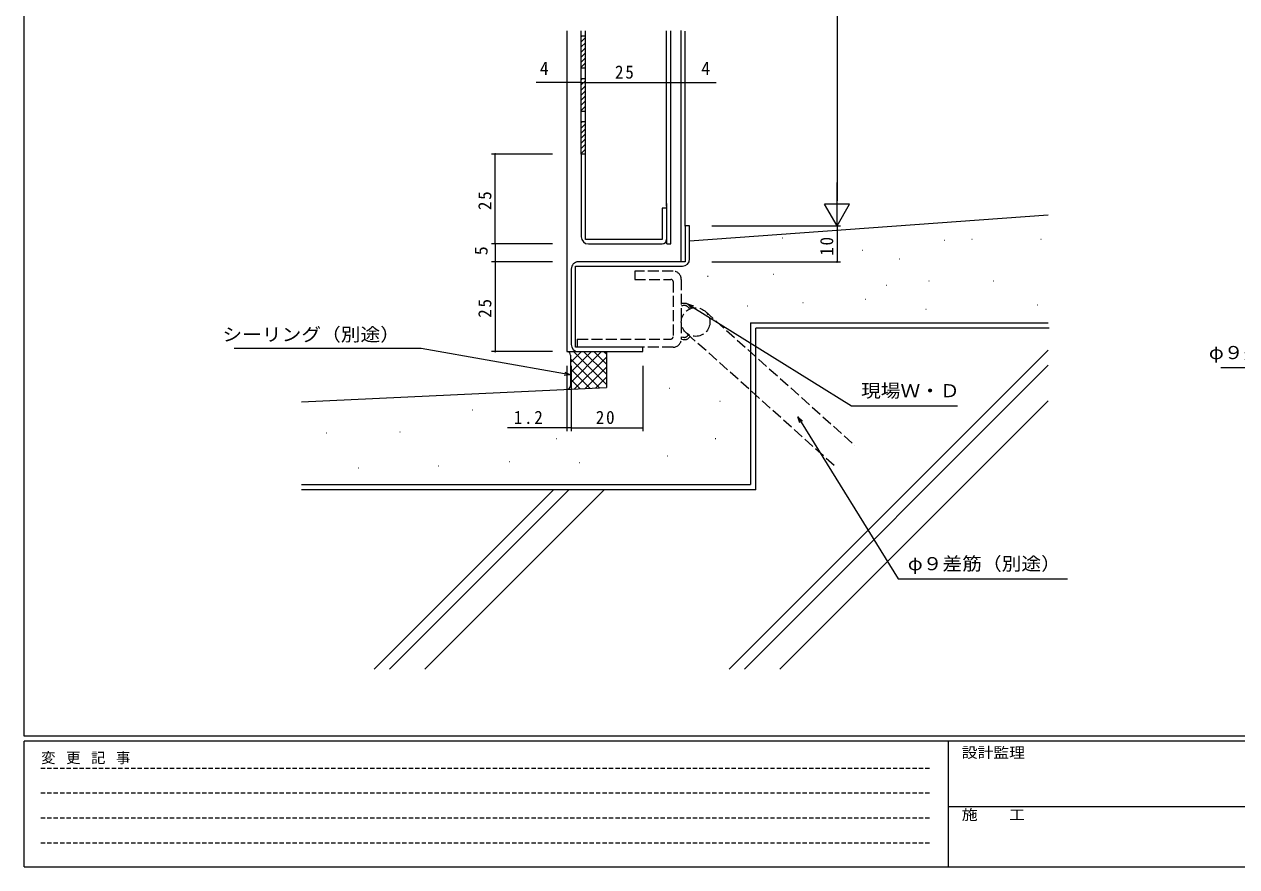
# Model space of a CAD drawing. Units: millimetres on the paper. Extents: x -420 to 373, y -297 to 267.
# Drawn here: x -417.7 to -79.7, y -297 to -62.3 of the extents above; entities that cross this region are included whole.
import ezdxf
from ezdxf.enums import TextEntityAlignment as Align

# ---------------------------------------------------------------- set-up
doc = ezdxf.new("R2010")
doc.units = ezdxf.units.MM
doc.linetypes.add('DASHED1', pattern=[1.8, 1.2, -0.6])
doc.linetypes.add('DASHED3', pattern=[4, 3, -1])
for name, color, linetype, lineweight in [('0-1_USER1', 7, 'Continuous', 9), ('0-3_YKK_11', 7, 'Continuous', 9), ('0-4_YKK_12', 2, 'Continuous', 9), ('0-5_YSS_K', 3, 'Continuous', 9), ('0-6_YKK_13', 4, 'Continuous', 9), ('0-7_YKK_D', 6, 'Continuous', 9)]:
    doc.layers.add(name, color=color, linetype=linetype, lineweight=lineweight)
doc.styles.add('ＭＳ ゴシック', font='')
doc.styles.get('ＭＳ ゴシック').set_extended_font_data('MS Gothic')

msp = doc.modelspace()

# ---------------------------------------------------------------- linework, layer by layer
at = {"layer": '0-1_USER1'}
for p, q in [((-417.7, -260.6), (-417.7, 264.4)), ((352.3, -260.6), (-417.7, -260.6)), ((-417.7, -297), (-417.7, -262)), ((314.5, -262), (-417.7, -262)), ((-160.1, -262), (-160.1, -297)), ((-160.1, -280.199), (-31.3, -280.199)), ((-417.7, -297), (314.5, -297))]:
    msp.add_line(p, q, dxfattribs=at)
at = {"layer": '0-1_USER1', "linetype": 'DASHED1'}
for p, q in [((-413.101, -269.512), (-164.909, -269.512)), ((-413.101, -276.441), (-164.909, -276.441)), ((-413.101, -283.37), (-164.909, -283.37)), ((-413.101, -290.298), (-164.909, -290.298))]:
    msp.add_line(p, q, dxfattribs=at)
at = {"layer": '0-3_YKK_11'}
for p, q in [((-262.419, -98.458), (-262.419, -64.1)), ((-261.219, -98.458), (-261.219, -64.1)), ((-238.619, -112.958), (-238.619, -64.065)), ((-237.419, -112.958), (-237.419, -64.1)), ((-262.419, -65.458), (-261.219, -65.458)), ((-261.219, -74.458), (-262.419, -74.458)), ((-261.219, -77.458), (-262.419, -77.458)), ((-262.419, -86.458), (-261.219, -86.458)), ((-261.219, -89.458), (-262.419, -89.458)), ((-261.219, -98.458), (-262.419, -98.458)), ((-262.419, -98.458), (-262.419, -121.458)), ((-261.219, -122.258), (-261.219, -98.458)), ((-238.619, -113.458), (-239.819, -113.458)), ((-239.819, -113.458), (-239.819, -122.258)), ((-238.619, -112.188), (-238.619, -113.458)), ((-238.619, -113.458), (-238.619, -123.458)), ((-237.419, -113.458), (-237.419, -112.188)), ((-237.419, -123.458), (-237.419, -113.458)), ((-232.219, -118.458), (-233.419, -118.458)), ((-233.419, -118.458), (-233.419, -128.458)), ((-232.219, -127.658), (-232.219, -118.458)), ((-239.819, -122.258), (-261.219, -122.258)), ((-260.419, -123.458), (-239.819, -123.458)), ((-238.579, -123.458), (-237.419, -123.458)), ((-265.219, -130.458), (-265.219, -151.458)), ((-264.019, -129.658), (-234.219, -129.658)), ((-264.019, -152.258), (-264.019, -129.658)), ((-233.419, -128.458), (-263.219, -128.458)), ((-245.217, -152.258), (-264.019, -152.258)), ((-263.219, -153.458), (-245.219, -153.458)), ((-245.219, -153.458), (-245.219, -152.258))]:
    msp.add_line(p, q, dxfattribs=at)
for centre, radius, start, end in [((-260.419, -121.458), 2, 180.00002, 270), ((-239.819, -122.258), 1.2, 270, 0), ((-234.219, -127.658), 2, 270, 0), ((-263.219, -130.458), 2, 89.99997, 180.00002), ((-263.219, -151.458), 2, 180.00002, 270)]:
    msp.add_arc(centre, radius, start, end, dxfattribs=at)
at = {"layer": '0-4_YKK_12'}
for p, q in [((-266.419, -64.1), (-266.419, -153.458)), ((-234.619, -64.03), (-234.619, -128.458)), ((-233.419, -118.516), (-233.419, -64.135)), ((-266.419, -153.458), (-263.219, -153.458))]:
    msp.add_line(p, q, dxfattribs=at)
at = {"layer": '0-5_YSS_K'}
for p, q in [((-132.219, -115.458), (-232.219, -122.658)), ((-206.408, -121.799), (-206.308, -121.799)), ((-161.203, -122.409), (-161.103, -122.409)), ((-153.567, -122.104), (-153.467, -122.104)), ((-134.324, -122.104), (-134.224, -122.104)), ((-184.111, -125.157), (-184.011, -125.157)), ((-173.726, -127.598), (-173.626, -127.598)), ((-227.178, -132.482), (-227.078, -132.482)), ((-208.851, -131.871), (-208.751, -131.871)), ((-177.391, -134.924), (-177.291, -134.924)), ((-177.391, -134.924), (-177.291, -134.924)), ((-165.479, -133.703), (-165.379, -133.703)), ((-147.458, -133.703), (-147.358, -133.703)), ((-234.424, -140.012), (-234.101, -139.979)), ((-234.424, -140.638), (-234.089, -140.584)), ((-234.101, -139.979), (-233.94, -139.967)), ((-234.089, -140.584), (-233.925, -140.564)), ((-233.94, -139.967), (-233.781, -139.96)), ((-233.925, -140.564), (-233.764, -140.552)), ((-233.781, -139.96), (-233.625, -139.959)), ((-233.764, -140.552), (-233.607, -140.551)), ((-233.625, -139.959), (-233.471, -139.966)), ((-233.607, -140.551), (-233.53, -140.555)), ((-233.53, -140.555), (-233.455, -140.563)), ((-233.471, -139.966), (-233.32, -139.984)), ((-233.455, -140.563), (-233.382, -140.575)), ((-233.382, -140.575), (-233.311, -140.591)), ((-233.32, -139.984), (-233.174, -140.012)), ((-233.311, -140.591), (-233.241, -140.612)), ((-233.241, -140.612), (-233.174, -140.638)), ((-233.174, -140.012), (-233.055, -140.046)), ((-233.174, -140.638), (-233.112, -140.667)), ((-233.112, -140.667), (-233.052, -140.7)), ((-233.055, -140.046), (-232.939, -140.089)), ((-233.052, -140.7), (-232.994, -140.738)), ((-232.994, -140.738), (-232.938, -140.78)), ((-232.939, -140.089), (-232.825, -140.139)), ((-232.938, -140.78), (-232.883, -140.825)), ((-232.883, -140.825), (-232.829, -140.873)), ((-232.829, -140.873), (-232.725, -140.979)), ((-232.825, -140.139), (-232.714, -140.197)), ((-232.725, -140.979), (-232.626, -141.094)), ((-232.714, -140.197), (-232.605, -140.262)), ((-232.626, -141.094), (-232.529, -141.216)), ((-232.605, -140.262), (-232.499, -140.333)), ((-232.529, -141.216), (-232.34, -141.471)), ((-232.499, -140.333), (-232.394, -140.409)), ((-232.394, -140.409), (-232.291, -140.491)), ((-232.291, -140.491), (-232.19, -140.578)), ((-232.19, -140.578), (-232.09, -140.668)), ((-232.09, -140.668), (-231.893, -140.859)), ((-231.893, -140.859), (-231.699, -141.059)), ((-231.699, -141.059), (-231.506, -141.263)), ((-216.182, -140.723), (-216.082, -140.723)), ((-200.604, -139.807), (-200.504, -139.807)), ((-183.194, -138.892), (-183.094, -138.892)), ((-166.395, -141.639), (-166.295, -141.639)), ((-135.24, -140.418), (-135.14, -140.418)), ((-215.219, -145.458), (-215.219, -190.458)), ((-215.219, -145.458), (-132.219, -145.458)), ((-131.967, -146.958), (-213.719, -146.958)), ((-213.719, -191.958), (-213.719, -146.958)), ((-234.424, -149.391), (-234.086, -149.452)), ((-234.424, -150.017), (-234.04, -150.077)), ((-234.086, -149.452), (-233.921, -149.475)), ((-234.04, -150.077), (-233.85, -150.099)), ((-233.921, -149.475), (-233.759, -149.489)), ((-233.85, -150.099), (-233.663, -150.112)), ((-233.759, -149.489), (-233.68, -149.491)), ((-233.68, -149.491), (-233.602, -149.49)), ((-233.663, -150.112), (-233.571, -150.115)), ((-233.602, -149.49), (-233.526, -149.485)), ((-233.571, -150.115), (-233.48, -150.114)), ((-233.526, -149.485), (-233.451, -149.476)), ((-233.48, -150.114), (-233.39, -150.109)), ((-233.451, -149.476), (-233.379, -149.463)), ((-233.39, -150.109), (-233.302, -150.101)), ((-233.379, -149.463), (-233.308, -149.445)), ((-233.308, -149.445), (-233.24, -149.421)), ((-233.302, -150.101), (-233.215, -150.087)), ((-233.24, -149.421), (-233.174, -149.391)), ((-233.215, -150.087), (-233.13, -150.069)), ((-233.174, -149.391), (-233.128, -149.367)), ((-233.13, -150.069), (-233.047, -150.046)), ((-233.128, -149.367), (-233.084, -149.34)), ((-233.084, -149.34), (-233, -149.278)), ((-233.047, -150.046), (-232.965, -150.017)), ((-233, -149.278), (-232.919, -149.206)), ((-232.965, -150.017), (-232.852, -149.965)), ((-232.919, -149.206), (-232.841, -149.127)), ((-232.852, -149.965), (-232.743, -149.903)), ((-232.841, -149.127), (-232.766, -149.042)), ((-232.766, -149.042), (-232.692, -148.953)), ((-232.743, -149.903), (-232.636, -149.832)), ((-232.692, -148.953), (-232.548, -148.766)), ((-232.636, -149.832), (-232.532, -149.753)), ((-232.532, -149.753), (-232.43, -149.668)), ((-232.43, -149.668), (-232.33, -149.578)), ((-232.33, -149.578), (-232.132, -149.391)), ((-265.419, -153.659), (-265.218, -153.458)), ((-265.419, -156.488), (-262.39, -153.458)), ((-265.419, -159.316), (-259.561, -153.458)), ((-265.419, -162.144), (-256.733, -153.458)), ((-265.419, -154.458), (-265.419, -162.975)), ((-265.419, -155.443), (-257.315, -163.547)), ((-264.576, -153.458), (-255.419, -162.615)), ((-264.323, -163.877), (-255.419, -154.973)), ((-261.748, -153.458), (-255.419, -159.787)), ((-258.919, -153.458), (-255.419, -156.958)), ((-256.091, -153.458), (-255.419, -154.13)), ((-255.419, -153.458), (-255.419, -163.458)), ((-221.157, -241.958), (-132.219, -153.02)), ((-265.419, -158.272), (-260.017, -163.674)), ((-261.355, -163.737), (-255.419, -157.801)), ((-216.914, -241.958), (-132.219, -157.263)), ((-265.419, -161.1), (-262.718, -163.802)), ((-258.387, -163.598), (-255.419, -160.63)), ((-340.419, -167.458), (-255.419, -163.458)), ((-237.868, -163.615), (-237.768, -163.615)), ((-223.818, -167.278), (-223.718, -167.278)), ((-207.015, -241.958), (-132.219, -167.163)), ((-292.847, -169.72), (-292.747, -169.72)), ((-333.471, -176.129), (-333.371, -176.129)), ((-313.006, -175.824), (-312.906, -175.824)), ((-269.328, -177.655), (-269.228, -177.655)), ((-225.04, -177.655), (-224.94, -177.655)), ((-324.613, -185.896), (-324.513, -185.896)), ((-302.316, -185.286), (-302.216, -185.286)), ((-282.462, -184.065), (-282.362, -184.065)), ((-262.914, -184.37), (-262.814, -184.37)), ((-238.479, -182.539), (-238.379, -182.539)), ((-340.419, -190.458), (-215.219, -190.458)), ((-213.719, -191.958), (-340.419, -191.958)), ((-320.152, -241.958), (-270.152, -191.958)), ((-315.909, -241.958), (-265.909, -191.958)), ((-306.01, -241.958), (-256.01, -191.958))]:
    msp.add_line(p, q, dxfattribs=at)
at = {"layer": '0-5_YSS_K', "linetype": 'DASHED3'}
for p, q in [((-227.864, -142.242), (-186.128, -179.614)), ((-191.877, -185.205), (-233.201, -148.202))]:
    msp.add_line(p, q, dxfattribs=at)
msp.add_circle((-230.532, -145.222), 4, dxfattribs=at)
at = {"layer": '0-5_YSS_K'}
for centre, start, end in [((-266.419, -154.458), 0, 90), ((-266.419, -162.975), 272.69427, 0)]:
    msp.add_arc(centre, 1, start, end, dxfattribs=at)
at = {"layer": '0-6_YKK_13'}
for p, q in [((-262.419, -65.759), (-262.119, -65.458)), ((-262.419, -67.173), (-261.219, -65.973)), ((-262.419, -68.587), (-261.219, -67.387)), ((-262.419, -70.001), (-261.219, -68.801)), ((-262.419, -71.415), (-261.219, -70.215)), ((-262.419, -72.83), (-261.219, -71.63)), ((-262.419, -74.244), (-261.219, -73.044)), ((-262.419, -77.759), (-262.119, -77.458)), ((-262.419, -79.173), (-261.219, -77.973)), ((-262.419, -80.587), (-261.219, -79.387)), ((-262.419, -82.001), (-261.219, -80.801)), ((-262.419, -83.415), (-261.219, -82.215)), ((-262.419, -84.83), (-261.219, -83.63)), ((-262.419, -86.244), (-261.219, -85.044)), ((-262.419, -89.759), (-262.119, -89.458)), ((-262.419, -91.173), (-261.219, -89.973)), ((-262.419, -92.587), (-261.219, -91.387)), ((-262.419, -94.001), (-261.219, -92.801)), ((-262.419, -95.415), (-261.219, -94.215)), ((-262.419, -96.83), (-261.219, -95.63)), ((-262.419, -98.244), (-261.219, -97.044))]:
    msp.add_line(p, q, dxfattribs=at)
at = {"layer": '0-6_YKK_13', "linetype": 'DASHED3'}
for p, q in [((-236.819, -131.058), (-247.519, -131.058)), ((-236.819, -133.958), (-236.819, -149.358)), ((-234.519, -133.358), (-234.519, -149.958)), ((-263.519, -149.958), (-263.519, -152.258)), ((-263.519, -149.958), (-237.419, -149.958)), ((-236.819, -152.258), (-263.519, -152.258))]:
    msp.add_line(p, q, dxfattribs=at)
msp.add_lwpolyline([(-247.519, -131.058), (-247.519, -133.358), (-237.419, -133.358)], dxfattribs=at)
for centre, radius, start, end in [((-236.819, -133.358), 2.3, 0, 90), ((-237.419, -133.958), 0.6, 0, 90), ((-237.419, -149.358), 0.6, 270, 0), ((-236.819, -149.958), 2.3, 270, 0)]:
    msp.add_arc(centre, radius, start, end, dxfattribs=at)
at = {"layer": '0-7_YKK_D'}
for p, q in [((-191.116, 104.542), (-191.116, -111.458)), ((-266.419, -78.458), (-275.019, -78.458)), ((-262.419, -78.458), (-266.419, -78.458)), ((-262.419, -78.458), (-237.419, -78.458)), ((-270.419, -98.458), (-287.419, -98.458)), ((-286.419, -123.458), (-286.419, -98.458)), ((-191.116, -118.458), (-191.116, -106.334)), ((-187.616, -112.396), (-194.616, -112.396)), ((-191.116, -118.458), (-194.616, -112.396)), ((-191.116, -118.458), (-187.616, -112.396)), ((-226.006, -118.458), (-190.116, -118.458)), ((-226.006, -118.458), (-190.116, -118.458)), ((-191.116, -118.458), (-191.116, -128.458)), ((-276.645, -123.458), (-287.419, -123.458)), ((-270.419, -123.458), (-287.419, -123.458)), ((-286.419, -123.458), (-286.419, -128.458)), ((-270.419, -128.458), (-287.419, -128.458)), ((-270.419, -128.458), (-287.419, -128.458)), ((-286.419, -128.458), (-286.419, -153.458)), ((-225.996, -128.458), (-190.116, -128.458)), ((-232.774, -140.165), (-231.331, -141.063)), ((-232.774, -140.165), (-231.09, -140.677)), ((-231.572, -141.45), (-232.774, -140.165)), ((-231.331, -141.063), (-187.118, -168.603)), ((-307.023, -152.644), (-359.223, -152.644)), ((-267.094, -159.66), (-307.023, -152.644)), ((-270.419, -153.458), (-287.419, -153.458)), ((-266.419, -157.458), (-266.419, -175.676)), ((-265.219, -157.458), (-265.219, -175.676)), ((-245.219, -157.458), (-245.219, -175.676)), ((-36.968, -157.965), (-84.148, -157.965)), ((-265.419, -159.954), (-267.172, -160.109)), ((-265.419, -159.954), (-267.094, -159.66)), ((-267.015, -159.212), (-265.419, -159.954)), ((-265.219, -162.587), (-265.219, -175.676)), ((-187.118, -168.603), (-157.538, -168.603)), ((-202.03, -171.642), (-201.135, -173.087)), ((-202.03, -171.642), (-200.748, -172.848)), ((-201.522, -173.327), (-202.03, -171.642)), ((-266.419, -174.676), (-283.019, -174.676)), ((-265.219, -174.676), (-266.419, -174.676)), ((-265.219, -174.676), (-263.519, -174.676)), ((-265.219, -174.676), (-245.219, -174.676)), ((-201.135, -173.087), (-174.083, -216.794)), ((-174.083, -216.794), (-126.903, -216.794))]:
    msp.add_line(p, q, dxfattribs=at)
msp.add_lwpolyline([(-237.419, -78.458), (-233.419, -78.458), (-224.819, -78.458)], dxfattribs=at)
for centre, start, end in [((-266.419, -78.458), 0, 180), ((-266.419, -78.458), 180, 0), ((-262.419, -78.458), 0, 180), ((-262.419, -78.458), 0, 180), ((-262.419, -78.458), 180, 0), ((-262.419, -78.458), 180, 0), ((-237.419, -78.458), 0, 180), ((-237.419, -78.458), 0, 180), ((-237.419, -78.458), 180, 0), ((-237.419, -78.458), 180, 0), ((-233.419, -78.458), 0, 180), ((-233.419, -78.458), 180, 0), ((-286.419, -98.458), 90, 270), ((-286.419, -98.458), 270, 90), ((-286.419, -123.458), 90, 270), ((-286.419, -123.458), 90, 270), ((-286.419, -123.458), 270, 90), ((-286.419, -123.458), 270, 90), ((-286.419, -128.458), 90, 270), ((-286.419, -128.458), 90, 270), ((-286.419, -128.458), 270, 90), ((-286.419, -128.458), 270, 90), ((-191.116, -128.458), 90, 270), ((-191.116, -128.458), 270, 90), ((-286.419, -153.458), 90, 270), ((-286.419, -153.458), 270, 90), ((-266.419, -174.676), 0, 180), ((-266.419, -174.676), 180, 0), ((-265.219, -174.676), 0, 180), ((-265.219, -174.676), 0, 180), ((-265.219, -174.676), 180, 0), ((-265.219, -174.676), 180, 0), ((-245.219, -174.676), 0, 180), ((-245.219, -174.676), 180, 0)]:
    msp.add_arc(centre, 0.106, start, end, dxfattribs=at)

# ---------------------------------------------------------------- texts
at = {"layer": '0-1_USER1', "style": 'ＭＳ ゴシック', "width": 1.1}
for s, p in [('設計監理', (-156.331, -267.533)), ('施\u3000\u3000工', (-156.331, -284.854))]:
    msp.add_text(s, height=2.933, dxfattribs=at).set_placement(p, align=Align.BOTTOM_LEFT)
at = {"layer": '0-1_USER1', "insert": (-412.986, -268.447), "char_height": 2.933, "attachment_point": 7, "style": 'ＭＳ ゴシック'}
msp.add_mtext('\\T1.16;変\\~更\\~記\\~事', dxfattribs=at)
at = {"layer": '0-7_YKK_D', "color": 3, "style": 'ＭＳ ゴシック'}
for p in [(-273.966, -77.458), (-228.966, -77.458)]:
    msp.add_text('4', height=3.666, dxfattribs=at).set_placement(p, align=Align.BOTTOM_LEFT)
msp.add_text('5', height=3.666, rotation=90, dxfattribs=at).set_placement((-287.419, -126.619), align=Align.BOTTOM_LEFT)
at = {"layer": '0-7_YKK_D', "color": 3, "style": 'ＭＳ ゴシック', "width": 1.1}
for s, p in [('シーリング（別途）', (-362.456, -151.629)), ('φ９差筋（別途）', (-87.449, -156.661)), ('現場Ｗ・Ｄ', (-184.418, -167.298)), ('φ９差筋（別途）', (-171.383, -215.49))]:
    msp.add_text(s, height=3.666, dxfattribs=at).set_placement(p, align=Align.BOTTOM_LEFT)
at = {"layer": '0-7_YKK_D', "color": 3, "char_height": 3.666, "attachment_point": 7, "style": 'ＭＳ ゴシック'}
for s, insert in [('\\T1.21;\\W0.95;25', (-253.001, -77.458)), ('\\T1.21;\\W0.95;1.2', (-281.231, -173.676)), ('\\T1.21;\\W0.95;20', (-258.362, -173.676))]:
    msp.add_mtext(s, dxfattribs=dict(at, insert=insert))
at = {"layer": '0-7_YKK_D', "color": 3, "char_height": 3.666, "attachment_point": 7, "rotation": 90, "style": 'ＭＳ ゴシック'}
for s, insert in [('\\T1.21;\\W0.95;25', (-287.419, -114.04)), ('\\T1.21;\\W0.95;10', (-192.116, -126.76)), ('\\T1.21;\\W0.95;25', (-287.419, -144.04))]:
    msp.add_mtext(s, dxfattribs=dict(at, insert=insert))

doc.saveas('drawing.dxf')
